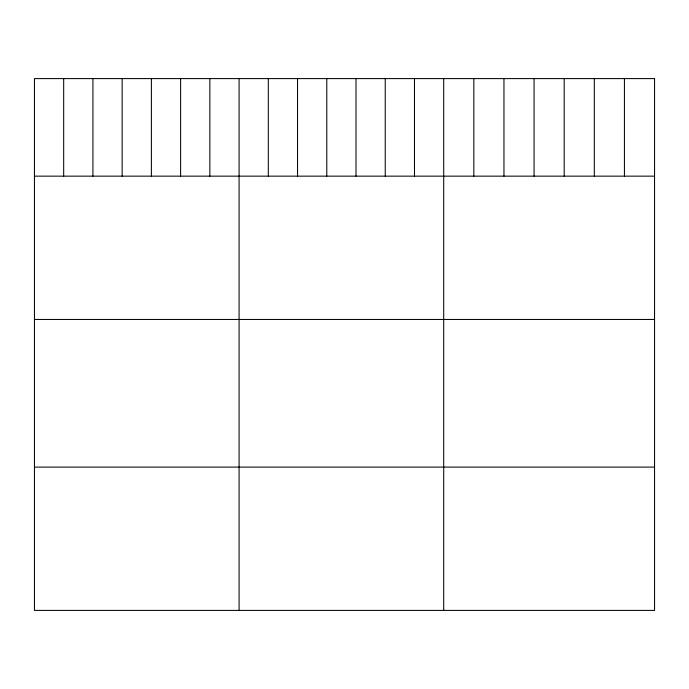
<?xml version="1.0" encoding="UTF-8"?>
<svg xmlns="http://www.w3.org/2000/svg" width="689" height="689" viewBox="0 0 689 689"><rect width="100%" height="100%" fill="white"/><g stroke="black" fill="none" stroke-linecap="round" stroke-linejoin="round"><path stroke-width="1.03" d="M34.45 176.151L654.55 176.151M34.45 319.455L654.55 319.455M34.45 467.099L654.55 467.099M624.432 78.598L624.432 176.151M594.314 78.598L594.314 176.151M564.196 78.598L564.196 176.151M534.07 78.598L534.07 176.151M503.952 78.598L503.952 176.151M473.834 78.598L473.834 176.151M443.716 78.598L443.716 610.402M414.485 78.598L414.485 176.151M385.246 78.598L385.246 176.151M356.015 78.598L356.015 176.151M326.784 78.598L326.784 176.151M297.553 78.598L297.553 176.151M268.314 78.598L268.314 176.151M239.083 78.598L239.083 610.402M209.852 78.598L209.852 176.151M180.613 78.598L180.613 176.151M151.382 78.598L151.382 176.151M122.151 78.598L122.151 176.151M92.92 78.598L92.92 176.151M63.681 78.598L63.681 176.151M654.55 78.598L34.45 78.598L34.45 610.402L654.55 610.402L654.55 78.598"/></g></svg>
